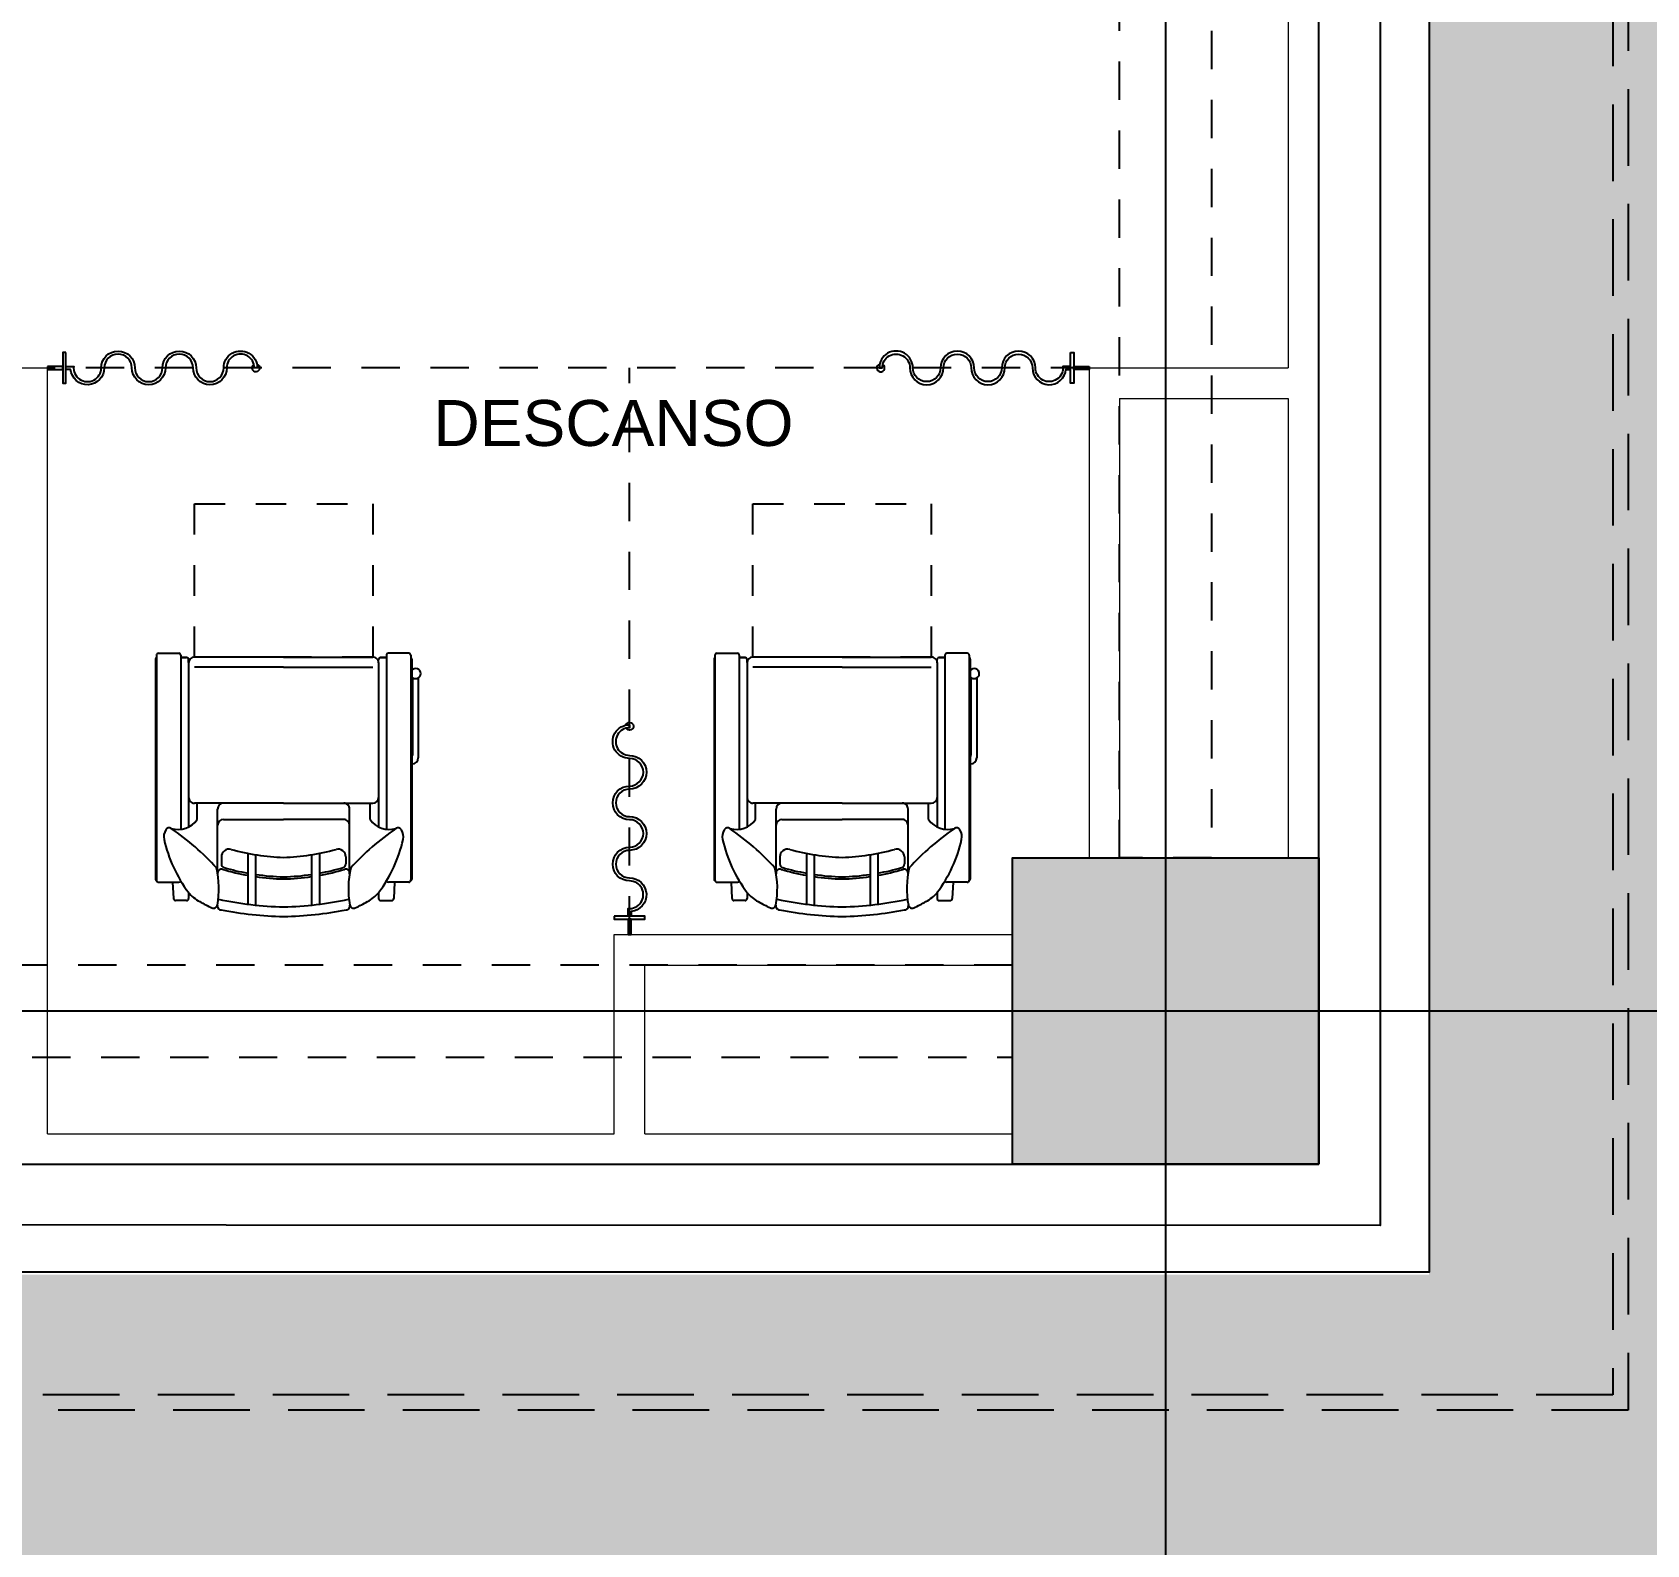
# Model space of a CAD drawing. Header units: metres. Extents: x -22 to 564, y 0 to 143.
# Drawn here: x 43.34 to 48.62, y 32.28 to 37.22 of the extents above; entities that cross this region are included whole.
import ezdxf
from ezdxf.xclip import XClip

# ---------------------------------------------------------------- set-up
doc = ezdxf.new("R2010")
doc.units = ezdxf.units.M
doc.header["$XCLIPFRAME"] = 2
for name, pattern in [('EJES630', [6.3, 5.5, -0.4, 0, -0.4]), ('XREF PB NEURO-ONCOLOGIA$0$ACAD_ISO03W100', [30, 12, -18]), ('XREF PB NEURO-ONCOLOGIA$0$CONJUNTO TLAHUAC$0$HIDDEN2', [0.1875, 0.125, -0.0625]), ('XREF PB NEURO-ONCOLOGIA$0$DASHED2', [0.375, 0.25, -0.125]), ('XREF PB NEURO-ONCOLOGIA$0$HIDDEN2', [0.1875, 0.125, -0.0625])]:
    doc.linetypes.add(name, pattern=pattern)
doc.layers.add('EJES', color=11, linetype='EJES630', lineweight=0)
doc.layers.add('XREF PB NEURO-ONCOLOGIA$0$MUROS DE TABLAROCA', color=150, linetype='Continuous', lineweight=13)
for name, color, linetype in [('TEXTO', 7, 'Continuous'), ('XREF  PB CONJ$0$PARQUE', 251, 'Continuous'), ('XREF  PB CONJ$0$REFERENCIA COLUMNAS NEURO', 7, 'Continuous'), ('XREF PB NEURO-ONCOLOGIA$0$-CG-M-WALL', 7, 'Continuous'), ('XREF PB NEURO-ONCOLOGIA$0$COLUMNAS', 6, 'Continuous'), ('XREF PB NEURO-ONCOLOGIA$0$CONTRAVENTEOS', 6, 'XREF PB NEURO-ONCOLOGIA$0$HIDDEN2'), ('XREF PB NEURO-ONCOLOGIA$0$CORTINAS', 8, 'Continuous'), ('XREF PB NEURO-ONCOLOGIA$0$LAMINA MULTIPERFORADA', 9, 'Continuous'), ('XREF PB NEURO-ONCOLOGIA$0$MOBILIARIO', 161, 'Continuous'), ('XREF PB NEURO-ONCOLOGIA$0$NOVIDESA', 11, 'Continuous'), ('XREF PB NEURO-ONCOLOGIA$0$PROYECCIÓN', 8, 'XREF PB NEURO-ONCOLOGIA$0$CONJUNTO TLAHUAC$0$HIDDEN2')]:
    doc.layers.add(name, color=color, linetype=linetype)
doc.styles.add('100 LOCALES 25', font='arial.ttf', dxfattribs={"height": 0.25})

# ---------------------------------------------------------------- blocks, each defined once
blk = doc.blocks.new('XREF PB NEURO-ONCOLOGIA$0$C-1')
at = {"layer": 'XREF PB NEURO-ONCOLOGIA$0$-CG-M-WALL', "true_color": 0x636466}
h = blk.add_hatch(color=251, dxfattribs=at)
h.dxf.hatch_style = 1
h.paths.add_polyline_path([(-0.5, -0.5), (-0.5, 0.5), (0.5, 0.5), (0.5, -0.5)])
blk.add_lwpolyline([(-0.5, -0.5), (-0.5, 0.5), (0.5, 0.5), (0.5, -0.5)], close=True)
blk = doc.blocks.new('XREF PB NEURO-ONCOLOGIA$0$XR-00$0$PERS')
at = {"layer": 'XREF PB NEURO-ONCOLOGIA$0$MOBILIARIO'}
blk.add_line((0, 0.685), (0, 0.675), dxfattribs=at)
for points in [[(0, 0.485, -1), (0, 0.575, 1.000559), (0, 0.685), (0, 0.675, -1.000559), (0, 0.585, 1), (0, 0.475)], [(0, 0.475, -1), (0, 0.385, 1), (0, 0.275)], [(0, 0.285, -1), (0, 0.375, 1), (0, 0.485)], [(0, 0.275, -1), (0, 0.185, 0.955488), (-0.005, 0.0752), (-0.005, 0.06), (0.005, 0.06), (0.005, 0.0853, -1.05728), (0, 0.175, 1), (0, 0.285)]]:
    blk.add_lwpolyline(points, format="xyb", dxfattribs=at)
for points in [[(0.05, 0.06), (0.05, 0.05), (-0.05, 0.05), (-0.05, 0.06)], [(0.005, 0), (-0.005, 0), (-0.005, 0.05), (0.005, 0.05)]]:
    blk.add_lwpolyline(points, close=True, dxfattribs=at)
blk.add_arc((0, 0.68), 0.0127, 16.6522, 329.9757, dxfattribs=at)
blk = doc.blocks.new('XREF PB NEURO-ONCOLOGIA$0$A$C77345D57')
for p, q in [((0.0022, 0.8453), (0.0032, 0.8453)), ((0.0032, 0.8532), (0.0032, 0.1161)), ((0.0095, 0.8595), (0.0762, 0.8595)), ((0.0095, 0.8595), (0.0762, 0.8595)), ((0.0095, 0.8595), (0.0762, 0.8595)), ((0.0826, 0.8532), (0.0826, 0.2848)), ((0.0826, 0.8532), (0.0826, 0.2848)), ((0.0826, 0.8453), (0.1016, 0.8453)), ((0.1016, 0.8453), (0.0828, 0.8453)), ((0.4182, 0.8472), (0.127, 0.8472)), ((0.4182, 0.8472), (0.7093, 0.8472)), ((0.7347, 0.8453), (0.7535, 0.8453)), ((0.7538, 0.8453), (0.7347, 0.8453)), ((0.7538, 0.8532), (0.7538, 0.2848)), ((0.7538, 0.8532), (0.7538, 0.2848)), ((0.8268, 0.8595), (0.7601, 0.8595)), ((0.8268, 0.8595), (0.7601, 0.8595)), ((0.8268, 0.8595), (0.7601, 0.8595)), ((0.8331, 0.8532), (0.8331, 0.1161)), ((0.8342, 0.8453), (0.8331, 0.8453)), ((0, 0.8405), (0, 0.1216)), ((0.0826, 0.7929), (0.0826, 0.2927)), ((0.108, 0.8291), (0.108, 0.8389)), ((0.108, 0.8291), (0.108, 0.7929)), ((0.108, 0.7929), (0.108, 0.2927)), ((0.4182, 0.8137), (0.127, 0.8137)), ((0.4182, 0.8137), (0.7093, 0.8137)), ((0.7284, 0.8291), (0.7284, 0.8389)), ((0.7284, 0.8291), (0.7284, 0.7929)), ((0.7284, 0.7929), (0.7284, 0.2927)), ((0.7538, 0.7929), (0.7538, 0.2927)), ((0.8363, 0.8405), (0.8363, 0.1216)), ((0.8384, 0.7809), (0.8384, 0.5273)), ((0.8576, 0.7788), (0.8576, 0.5178)), ((0.108, 0.6141), (0.108, 0.2927)), ((0.7284, 0.6141), (0.7284, 0.2927)), ((0.8363, 0.4988), (0.8385, 0.4988)), ((0.4182, 0.3701), (0.127, 0.3701)), ((0.4182, 0.3701), (0.127, 0.3701)), ((0.1359, 0.317), (0.1359, 0.3701)), ((0.4182, 0.3701), (0.7093, 0.3701)), ((0.4182, 0.3701), (0.7093, 0.3701)), ((0.7005, 0.317), (0.7005, 0.3701)), ((0.2028, 0.3043), (0.2028, 0.351)), ((0.6335, 0.3043), (0.6335, 0.351)), ((0.2028, 0.1399), (0.2028, 0.3043)), ((0.6335, 0.1399), (0.6335, 0.3043)), ((0.2149, 0.1946), (0.2149, 0.1718)), ((0.3014, 0.2063), (0.3014, 0.0402)), ((0.3268, 0.2018), (0.3268, 0.0373)), ((0.5095, 0.2018), (0.5095, 0.0373)), ((0.5349, 0.2063), (0.5349, 0.0402)), ((0.6214, 0.1946), (0.6214, 0.1718)), ((0.0095, 0.1121), (0.0762, 0.1121)), ((0.0558, 0.1121), (0.0587, 0.0586)), ((0.8268, 0.1121), (0.7601, 0.1121)), ((0.7805, 0.1121), (0.7776, 0.0586))]:
    blk.add_line(p, q)
at = {"linetype": 'Continuous'}
for p, q in [((0.2218, 0.317), (0.4182, 0.317)), ((0.6145, 0.317), (0.4182, 0.317)), ((0.108, 0.0786), (0.108, 0.0586)), ((0.7284, 0.0786), (0.7284, 0.0586)), ((0.1016, 0.0522), (0.0651, 0.0522)), ((0.7347, 0.0522), (0.7712, 0.0522))]:
    blk.add_line(p, q, dxfattribs=at)
at = {"linetype": 'XREF PB NEURO-ONCOLOGIA$0$ACAD_ISO03W100', "ltscale": 0.00075}
blk.add_lwpolyline([(0.127, 0.8472), (0.127, 1.3472), (0.7093, 1.3472), (0.7093, 0.8472), (0.127, 0.8472)], dxfattribs=at)
for centre, radius, start, end in [((0.0064, 0.8405), 0.00635, 131.4095, 180), ((0.0095, 0.8532), 0.00635, 90, 180), ((0.0762, 0.8532), 0.00635, 360, 90), ((0.1016, 0.8389), 0.00635, 360, 90), ((0.127, 0.8281), 0.0191, 90, 180), ((0.127, 0.8281), 0.0191, 90, 180), ((0.7093, 0.8281), 0.0191, 360, 90), ((0.7093, 0.8281), 0.0191, 360, 90), ((0.7347, 0.8389), 0.00635, 90, 180), ((0.7601, 0.8532), 0.00635, 90, 180), ((0.8268, 0.8532), 0.00635, 360, 90), ((0.83, 0.8405), 0.00635, 360, 48.5905), ((0.8495, 0.7932), 0.0165, 217.2248, 142.7752), ((0.8289, 0.5273), 0.00953, 321.1675, 360), ((0.8385, 0.5178), 0.0191, 270, 360), ((0.127, 0.3891), 0.0191, 180, 270), ((0.2218, 0.351), 0.0191, 90, 180), ((0.6145, 0.351), 0.0191, 360, 90), ((0.7093, 0.3891), 0.0191, 270, 360), ((0.2218, 0.2979), 0.0191, 90, 180), ((0.6145, 0.2979), 0.0191, 360, 90), ((0.2403, 0.1946), 0.0254, 74.5091, 180), ((0.596, 0.1946), 0.0254, 360, 105.4909), ((0.2276, 0.1718), 0.0127, 180, 254.0538), ((0.6087, 0.1718), 0.0127, 285.9462, 360), ((0.0064, 0.1216), 0.00635, 180, 240), ((0.0095, 0.1185), 0.00635, 180, 270), ((0.0762, 0.1185), 0.00635, 270, 341.6477), ((0.7601, 0.1185), 0.00635, 198.3523, 270), ((0.8268, 0.1185), 0.00635, 270, 360), ((0.83, 0.1216), 0.00635, 300, 360)]:
    blk.add_arc(centre, radius, start, end)
at = {"linetype": 'Continuous'}
for centre, radius, start, end in [((0.0729, 0.361), 0.0768, 253.8026, 325.0404), ((0.7634, 0.361), 0.0768, 214.9596, 286.1974), ((0.0705, 0.2605), 0.0435, 148.0767, 191.9965), ((0.0444, 0.2768), 0.0127, 55.6819, 148.0767), ((-0.4171, -0.3993), 0.8313, 42.1644, 55.6819), ((-0.4171, -0.3993), 0.8313, 42.1644, 55.6819), ((1.2534, -0.3993), 0.8313, 124.3181, 137.8356), ((1.2534, -0.3993), 0.8313, 124.3181, 137.8356), ((0.7919, 0.2768), 0.0127, 31.9233, 124.3181), ((0.7658, 0.2605), 0.0435, 348.0035, 31.9233), ((0.4655, 0.349), 0.4483, 192.5677, 217.0124), ((0.4402, 0.9156), 0.7227, 254.5091, 268.2562), ((0.3962, 0.9156), 0.7227, 271.7438, 285.4909), ((0.3708, 0.349), 0.4483, 322.9876, 347.4323), ((-0.0887, 0.0913), 0.2955, 349.4558, 13.1768), ((0.4402, 0.9156), 0.7862, 254.0538, 259.8385), ((0.3962, 0.9156), 0.7862, 280.1615, 285.9462), ((0.925, 0.0913), 0.2955, 166.8232, 190.5442), ((0.2153, 0.142), 0.0127, 71.6956, 189.4507), ((0.4402, 0.9086), 0.7862, 253.6867, 259.8385), ((0.4402, 0.9156), 0.7862, 261.7102, 268.3971), ((0.4402, 0.9086), 0.7862, 261.7102, 268.3971), ((0.3962, 0.9156), 0.7862, 271.6029, 278.2898), ((0.3962, 0.9086), 0.7862, 271.6029, 278.2898), ((0.3962, 0.9086), 0.7862, 280.1615, 286.3133), ((0.621, 0.142), 0.0127, 350.5493, 108.3044), ((0.0651, 0.0586), 0.00635, 180, 270), ((0.1016, 0.0586), 0.00635, 270, 0), ((0.199, 0.1532), 0.1177, 219.0428, 242.3713), ((0.4402, 1.1489), 1.1173, 257.9046, 268.8681), ((0.3961, 1.1489), 1.1173, 271.1319, 282.0954), ((0.6373, 0.1532), 0.1177, 297.6287, 320.9572), ((0.7347, 0.0586), 0.00635, 180, 270), ((0.7712, 0.0586), 0.00635, 270, 360), ((0.4158, 0.5314), 0.5536, 240.6421, 245.2619), ((0.1894, 0.0402), 0.0127, 245.2619, 349.5816), ((0.2143, 0.0349), 0.0127, 169.4558, 270), ((0.4402, 1.1489), 1.1491, 258.6504, 268.8681), ((0.3961, 1.1489), 1.1491, 271.1319, 281.3496), ((0.622, 0.0349), 0.0127, 270, 10.5442), ((0.6469, 0.0402), 0.0127, 190.4184, 294.7381), ((0.4205, 0.5314), 0.5536, 294.7381, 299.3579)]:
    blk.add_arc(centre, radius, start, end, dxfattribs=at)
blk = doc.blocks.new('XREF PB NEURO-ONCOLOGIA')
at = {"layer": 'XREF PB NEURO-ONCOLOGIA$0$CONTRAVENTEOS', "color": 3, "elevation": 0}
blk.add_lwpolyline([(0.7017, -1.0438), (0.7017, 3.9562), (0.4017, 3.9562), (0.4017, -1.0438)], close=True, dxfattribs=at)
at = {"layer": 'XREF PB NEURO-ONCOLOGIA$0$CONTRAVENTEOS', "elevation": 0}
blk.add_lwpolyline([(1.0517, -1.3938), (6.9017, -1.3938), (6.9017, -1.6938), (1.0517, -1.6938)], close=True, dxfattribs=at)
at = {"layer": 'XREF PB NEURO-ONCOLOGIA$0$LAMINA MULTIPERFORADA', "linetype": 'XREF PB NEURO-ONCOLOGIA$0$DASHED2', "elevation": 0}
for points in [[(-0.7508, 60.8861), (17.0142, 60.8861), (17.0142, 26.9264), (22.3117, 26.9262), (22.3117, -3.0538), (-0.7508, -3.0538)], [(-0.7008, 60.8361), (16.9642, 60.8361), (16.9642, 26.8764), (22.2617, 26.8762), (22.2617, -3.0038), (-0.7008, -3.0038)]]:
    blk.add_lwpolyline(points, close=True, dxfattribs=at)
at = {"layer": 'XREF PB NEURO-ONCOLOGIA$0$MUROS DE TABLAROCA'}
for p, q in [((2.6517, 4.0062), (2.6517, 2.1062)), ((0.0517, 3.9562), (0.0517, -1.0438)), ((0.1517, 2.1062), (2.6517, 2.1062)), ((0.1517, 2.1062), (0.1517, 0.2562)), ((0.1517, 0.2562, 0), (0.8017, 0.2562, 0)), ((0.8017, 0.2562, 0), (0.8017, -1.0438, 0)), ((0.1517, 0.1562, 0), (0.7017, 0.1562, 0)), ((0.1517, 0.1562), (0.1517, -1.0438)), ((0.7017, 0.1562, 0), (0.7017, -1.0438, 0)), ((2.6517, -1.2938), (1.0517, -1.2938, 0)), ((2.6517, -1.2938), (2.6517, -1.9438)), ((2.5517, -1.3938), (1.0517, -1.3938, 0)), ((2.5517, -1.3938), (2.5517, -1.9438))]:
    blk.add_line(p, q, dxfattribs=at)
for points in [[(2.5517, -1.9438), (1.0517, -1.9438), (1.0517, -2.0438), (6.9017, -2.0438), (6.9017, -1.9438), (6.9017, -1.9438)], [(5.5517, -1.9438), (2.6517, -1.9438)]]:
    blk.add_lwpolyline(points, dxfattribs=at)
at = {"layer": 'XREF PB NEURO-ONCOLOGIA$0$NOVIDESA'}
for points in [[(21.6617, -2.4038), (-0.3008, -2.4038), (-0.3008, 24.1262)], [(21.5017, -2.2438), (-0.1483, -2.2438), (-0.1408, 24.1262)]]:
    blk.add_lwpolyline(points, dxfattribs=at)
at = {"layer": 'XREF PB NEURO-ONCOLOGIA$0$PROYECCIÓN'}
for p, q in [((2.6517, -1.2938, 0), (2.6517, 2.1062, 0)), ((0.8017, 0.2062, 0), (2.6517, 0.2062, 0))]:
    blk.add_line(p, q, dxfattribs=at)
at = {"layer": 'XREF PB NEURO-ONCOLOGIA$0$COLUMNAS'}
blk.add_blockref('XREF PB NEURO-ONCOLOGIA$0$C-1', (0.5517, -1.5438, 0), dxfattribs=at)
at = {"layer": 'XREF PB NEURO-ONCOLOGIA$0$CORTINAS', "linetype": 'XREF PB NEURO-ONCOLOGIA$0$DASHED2', "xscale": -1}
for p, rotation in [((2.6517, 2.1062, 0), 180), ((0.8017, 0.2062, 0), 270)]:
    blk.add_blockref('XREF PB NEURO-ONCOLOGIA$0$XR-00$0$PERS', p, dxfattribs=dict(at, rotation=rotation))
at = {"layer": 'XREF PB NEURO-ONCOLOGIA$0$CORTINAS', "linetype": 'XREF PB NEURO-ONCOLOGIA$0$DASHED2'}
blk.add_blockref('XREF PB NEURO-ONCOLOGIA$0$XR-00$0$PERS', (2.6517, -1.2938, 0), dxfattribs=at)
at = {"layer": 'XREF PB NEURO-ONCOLOGIA$0$MOBILIARIO', "rotation": 269.9999999999999}
for p in [(0.8605, 1.7538, 0), (0.8605, -0.0695, 0)]:
    blk.add_blockref('XREF PB NEURO-ONCOLOGIA$0$A$C77345D57', p, dxfattribs=at)
blk = doc.blocks.new('XREF  PB CONJ$0$A$C7782c7fa')
blk.add_lwpolyline([(3.8764, 6.3072), (21.2545, 18.5368), (6.1071, 40.0612), (1.7728, 37.011), (-12.4999, 57.2923), (-25.5437, 48.1129)], close=True)
blk.add_lwpolyline([(5.6821, 4.6102), (-26.3433, 50.118)])
at = {"extrusion": (-0.000703972, -0.00049541, 1)}
blk.add_lwpolyline([(22.079, 19.7284), (-6.035, -0.0564)], dxfattribs=at)
blk = doc.blocks.new('XREF  PB CONJ')
at = {"layer": 'XREF  PB CONJ$0$PARQUE', "true_color": 0x136734}
h = blk.add_hatch(dxfattribs=at)
h.set_pattern_fill('CROSS', color=116, scale=0.02, angle=90)
edge = h.paths.add_edge_path()
edge.add_line((3.5883, 104.6056), (1.6936, 104.3684))
edge.add_line((1.6936, 104.3684), (2.4784, 17.6083))
edge.add_line((2.4784, 17.6083), (97.731, 17.9336))
edge.add_arc((97.7247, 19.237), 1.3034, 270.2752, 363.1006)
edge.add_line((99.0262, 19.3075), (96.4762, 19.3078))
edge.add_line((96.4762, 19.3078), (96.602, 20.224))
edge.add_line((96.602, 20.224), (62.4128, 20.224))
edge.add_arc((58.6329, 24.6535), 5.8231, 229.52466, 310.47534, ccw=False)
edge.add_line((54.8531, 20.224), (26.2527, 20.2188))
edge.add_line((26.2527, 20.2188), (4.2837, 20.0304))
edge.add_line((4.2837, 20.0304), (4.055, 46.6913))
edge.add_line((4.055, 46.6913), (2.3881, 46.6912))
edge.add_line((2.3881, 46.6912), (2.3881, 54.8033))
edge.add_line((2.3881, 54.8033), (3.9854, 54.8034))
edge.add_line((3.9854, 54.8034), (3.7464, 82.6679))
edge.add_line((3.7464, 82.6679), (3.6185, 95.2556))
edge.add_line((3.6185, 95.2556), (3.5883, 104.6056))
at = {"layer": 'XREF  PB CONJ$0$REFERENCIA COLUMNAS NEURO', "color": 1, "lineweight": 5, "rotation": 325.356105481422}
blk.add_blockref('XREF  PB CONJ$0$A$C7782c7fa', (-2.1343, 17.408), dxfattribs=at)

msp = doc.modelspace()

# ---------------------------------------------------------------- block references
at = {"rotation": 90}
msp.add_blockref('XREF PB NEURO-ONCOLOGIA', (45.501, 33.4734), dxfattribs=at)

# ---------------------------------------------------------------- next in the draw order: texts
at = {"layer": 'TEXTO', "insert": (44.4046, 36.0202), "char_height": 0.15, "width": 1.674895, "attachment_point": 1, "style": '100 LOCALES 25'}
msp.add_mtext('\\pxqc;DESCANSO', dxfattribs=at)

# ---------------------------------------------------------------- next in the draw order: block references
ref = msp.add_blockref('XREF  PB CONJ', (67.8976, 28.71, 0), dxfattribs=dict(rotation=89.50849308405942))
XClip(ref).set_block_clipping_path([(-2.936402334, 82.9334608569), (21.1250270707, 82.9334608569), (21.1250270707, 49.0397586863), (26.6296707885, 49.0397586863), (26.6284018429, 17.4712422498), (-2.8531787476, 17.4341989701)])

# ---------------------------------------------------------------- next in the draw order: linework, layer by layer
at = {"layer": 'EJES'}
for p, q in [((47.0445, 59.0494), (47.0445, 33.4536)), ((-5.7215, 34.0251), (52.7417, 34.0251))]:
    msp.add_line(p, q, dxfattribs=at)

doc.saveas('drawing.dxf')
